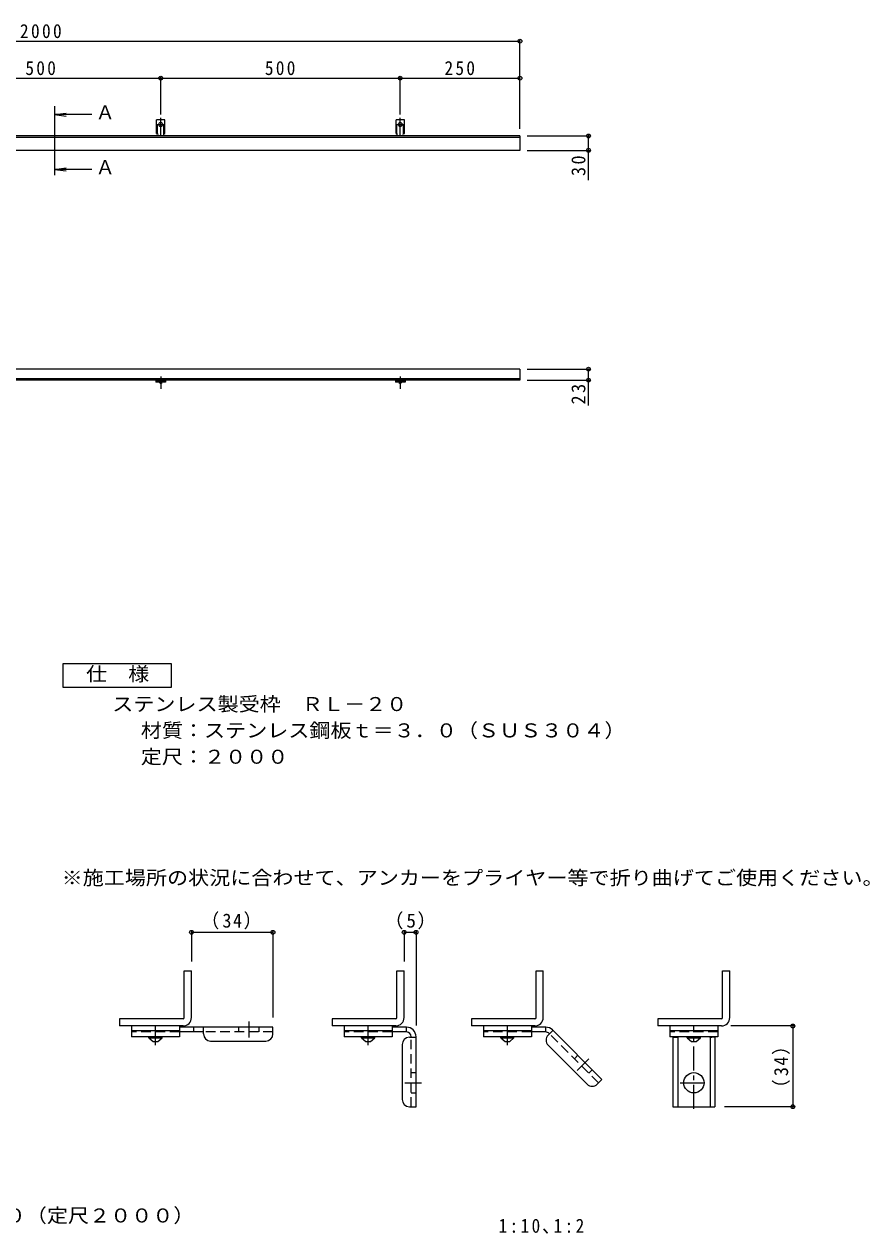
# Model space of a CAD drawing. Units: millimetres at full size, with parts at other scales. Extents: x -319 to 332, y -274 to 232.
# Drawn here: x -21 to 332, y -274 to 232 of the extents above; entities that cross this region are included whole.
import ezdxf
from ezdxf.enums import TextEntityAlignment as Align

# ---------------------------------------------------------------- set-up
doc = ezdxf.new("R2010")
doc.units = ezdxf.units.MM
doc.header["$LTSCALE"] = 2
doc.header["$PDMODE"] = 32
doc.header["$PDSIZE"] = 1.6
doc.linetypes.add('CHAIN1', pattern=[8, 5, -1, 1, -1])
doc.linetypes.add('DASHED2', pattern=[3, 2, -1])
for name, color, linetype, lineweight in [('C-1_ピット', 2, 'Continuous', 9), ('C-4_寸法', 7, 'Continuous', 9), ('C-5_仕様文', 7, 'Continuous', 9), ('C-A', 3, 'Continuous', 9), ('D-1_ピット', 2, 'Continuous', 9), ('D-4_寸法', 7, 'Continuous', 9), ('D-5_仕様文', 7, 'Continuous', 9), ('D-A', 2, 'Continuous', 9), ('D-B', 3, 'Continuous', 9), ('D-C', 4, 'Continuous', 9)]:
    doc.layers.add(name, color=color, linetype=linetype, lineweight=lineweight)
doc.layers.add('F-5_F-5ﾚｲﾔ', color=2, linetype='Continuous')
doc.styles.add('ＭＳ ゴシック', font='')
doc.styles.get('ＭＳ ゴシック').set_extended_font_data('MS Gothic')

msp = doc.modelspace()

# ---------------------------------------------------------------- linework, layer by layer
at = {"layer": 'C-1_ピット'}
for p, q in [((186.134, 184.396), (-213.866, 184.396)), ((186.134, 184.996), (186.134, 178.996)), ((186.134, 178.996), (-213.866, 178.996)), ((186.134, 87.596), (-213.866, 87.595)), ((186.134, 87.596), (186.134, 82.996)), ((186.134, 83.596), (-213.866, 83.596)), ((186.134, 82.996), (-213.866, 82.995))]:
    msp.add_line(p, q, dxfattribs=at)
msp.add_lwpolyline([(186.134, 184.996), (-213.866, 184.996), (-213.866, 178.996)], dxfattribs=at)
at = {"layer": 'C-4_寸法'}
for p, q in [((-213.866, 224.593), (186.134, 224.593)), ((186.134, 187.996), (186.134, 225.193)), ((-63.866, 209.16), (36.134, 209.16)), ((36.134, 193.939), (36.134, 209.76)), ((36.134, 209.16), (136.134, 209.16)), ((136.134, 193.939), (136.134, 209.76)), ((136.134, 209.16), (186.134, 209.16)), ((189.134, 184.996), (215.334, 184.996)), ((214.734, 166.471), (214.734, 184.996)), ((189.134, 178.996), (215.334, 178.996)), ((189.134, 87.596), (215.334, 87.596)), ((214.734, 72.404), (214.734, 87.596)), ((189.134, 82.996), (215.334, 82.996))]:
    msp.add_line(p, q, dxfattribs=at)
for p in [(186.134, 224.593), (36.134, 209.16), (136.134, 209.16), (186.134, 209.16), (214.734, 184.996), (214.734, 178.996), (214.734, 87.596), (214.734, 82.996)]:
    msp.add_point(p, dxfattribs=at)
at = {"layer": 'C-5_仕様文'}
for p, q in [((-8.26, 197.381), (-8.26, 168.683)), ((-8.26, 193.926), (-3.303, 193.273)), ((-8.26, 171.034), (-3.303, 170.381))]:
    msp.add_line(p, q, dxfattribs=at)
for points in [[(7.34, 193.926), (-8.26, 193.926), (-3.303, 194.578)], [(7.34, 171.034), (-8.26, 171.034), (-3.303, 171.686)]]:
    msp.add_lwpolyline(points, dxfattribs=at)
at = {"layer": 'C-A', "linetype": 'CHAIN1'}
for p, q in [((36.134, 184.995), (36.134, 192.517)), ((136.134, 184.995), (136.134, 192.517)), ((34.979, 189.79), (37.289, 189.79)), ((134.979, 189.79), (137.289, 189.79)), ((36.134, 84.574), (36.134, 79.346)), ((136.134, 84.574), (136.134, 79.346))]:
    msp.add_line(p, q, dxfattribs=at)
at = {"layer": 'C-A'}
for p, q in [((34.384, 185.99), (34.384, 191.79)), ((37.884, 191.79), (34.384, 191.79)), ((37.884, 185.99), (37.884, 191.79)), ((134.384, 185.99), (134.384, 191.79)), ((137.884, 191.79), (134.384, 191.79)), ((137.884, 185.99), (137.884, 191.79)), ((34.384, 185.99), (34.634, 185.99)), ((34.534, 185.19), (34.634, 185.19)), ((37.633, 185.19), (37.736, 185.19)), ((37.884, 185.99), (37.634, 185.99)), ((134.384, 185.99), (134.634, 185.99)), ((134.534, 185.19), (134.634, 185.19)), ((137.633, 185.19), (137.736, 185.19)), ((137.884, 185.99), (137.634, 185.99)), ((34.134, 82.996), (34.134, 82.096)), ((38.134, 82.996), (34.134, 82.996)), ((38.134, 82.596), (34.134, 82.596)), ((38.134, 82.096), (34.134, 82.096)), ((38.134, 82.996), (38.134, 82.096)), ((134.134, 82.996), (134.134, 82.096)), ((138.134, 82.996), (134.134, 82.996)), ((138.134, 82.596), (134.134, 82.596)), ((138.134, 82.096), (134.134, 82.096)), ((138.134, 82.996), (138.134, 82.096))]:
    msp.add_line(p, q, dxfattribs=at)
at = {"layer": 'C-A', "linetype": 'DASHED2'}
for p, q in [((34.784, 185.961), (34.784, 191.79)), ((37.484, 185.961), (37.484, 191.79)), ((134.784, 185.961), (134.784, 191.79)), ((137.484, 185.961), (137.484, 191.79)), ((38.134, 82.496), (34.134, 82.496)), ((138.134, 82.496), (134.134, 82.496))]:
    msp.add_line(p, q, dxfattribs=at)
at = {"layer": 'C-A', "color": 2, "linetype": 'DASHED2'}
for p, q in [((35.334, 82.896), (35.334, 82.936)), ((35.334, 82.936), (36.934, 82.936)), ((36.934, 82.896), (36.934, 82.936)), ((135.334, 82.896), (135.334, 82.936)), ((135.334, 82.936), (136.934, 82.936)), ((136.934, 82.896), (136.934, 82.936))]:
    msp.add_line(p, q, dxfattribs=at)
at = {"layer": 'C-A', "color": 2}
for p, q in [((35.584, 81.996), (35.584, 82.096)), ((35.584, 81.996), (35.934, 81.696)), ((35.584, 81.996), (36.684, 81.996)), ((35.934, 81.696), (36.334, 81.696)), ((36.334, 81.696), (36.684, 81.996)), ((36.684, 81.996), (36.684, 82.096)), ((135.584, 81.996), (135.584, 82.096)), ((135.584, 81.996), (135.934, 81.696)), ((135.584, 81.996), (136.684, 81.996)), ((135.934, 81.696), (136.334, 81.696)), ((136.334, 81.696), (136.684, 81.996)), ((136.684, 81.996), (136.684, 82.096))]:
    msp.add_line(p, q, dxfattribs=at)
at = {"layer": 'C-A'}
for centre in [(36.134, 189.79), (136.134, 189.79)]:
    msp.add_circle(centre, 0.85, dxfattribs=at)
for centre, start, end in [((34.534, 184.79), 90.27596, 150.00047), ((34.634, 185.59), 270, 90), ((37.634, 185.59), 90, 269.8667), ((37.734, 184.79), 29.99927, 89.75836), ((134.534, 184.79), 90.27596, 150.00047), ((134.634, 185.59), 270, 90), ((137.634, 185.59), 90, 269.8667), ((137.734, 184.79), 29.99927, 89.75836)]:
    msp.add_arc(centre, 0.4, start, end, dxfattribs=at)
at = {"layer": 'D-1_ピット'}
for p, q in [((45.983, -163.776), (48.983, -163.776)), ((45.983, -183.276), (45.983, -163.776)), ((48.983, -183.276), (48.983, -163.776)), ((134.759, -163.776), (137.759, -163.776)), ((134.759, -183.276), (134.759, -163.776)), ((137.759, -183.276), (137.759, -163.776)), ((192.891, -163.776), (195.891, -163.776)), ((192.891, -183.276), (192.891, -163.776)), ((195.891, -183.276), (195.891, -163.776)), ((270.75, -163.776), (273.75, -163.776)), ((270.75, -183.276), (270.75, -163.776)), ((273.75, -183.276), (273.75, -163.776)), ((18.983, -183.776), (18.983, -186.776)), ((45.483, -183.776), (18.983, -183.776)), ((45.483, -186.776), (18.983, -186.776)), ((107.759, -183.776), (107.759, -186.776)), ((134.259, -183.776), (107.759, -183.776)), ((134.259, -186.776), (107.759, -186.776)), ((165.891, -183.776), (165.891, -186.776)), ((192.391, -183.776), (165.891, -183.776)), ((192.391, -186.776), (165.891, -186.776)), ((243.75, -183.776), (243.75, -186.776)), ((270.25, -183.776), (243.75, -183.776)), ((270.25, -186.776), (243.75, -186.776))]:
    msp.add_line(p, q, dxfattribs=at)
for centre, radius in [((45.483, -183.276), 0.5), ((45.483, -183.276), 3.5), ((134.259, -183.276), 0.5), ((134.259, -183.276), 3.5), ((192.391, -183.276), 0.5), ((192.391, -183.276), 3.5), ((270.25, -183.276), 0.5), ((270.25, -183.276), 3.5)]:
    msp.add_arc(centre, radius, 270, 0, dxfattribs=at)
at = {"layer": 'D-4_寸法'}
for p, q in [((48.983, -147.038), (48.983, -159.776)), ((48.983, -147.638), (82.983, -147.638)), ((82.983, -147.038), (82.983, -183.275)), ((137.759, -147.038), (137.759, -159.776)), ((137.759, -147.638), (142.759, -147.638)), ((142.759, -147.038), (142.759, -186.521)), ((300.663, -186.776), (274.25, -186.776)), ((300.063, -186.776), (300.063, -220.494)), ((300.663, -220.494), (271.5, -220.494))]:
    msp.add_line(p, q, dxfattribs=at)
for p in [(48.983, -147.638), (82.983, -147.638), (137.759, -147.638), (142.759, -147.638), (300.063, -186.776), (300.063, -220.494)]:
    msp.add_point(p, dxfattribs=at)
at = {"layer": 'D-5_仕様文'}
msp.add_lwpolyline([(-4.544, -45.411), (-4.544, -35.41), (40.456, -35.41), (40.456, -45.411)], close=True, dxfattribs=at)
at = {"layer": 'D-A'}
for p, q in [((31.233, -191.775), (31.233, -191.276)), ((31.233, -191.775), (32.983, -193.275)), ((31.233, -191.775), (36.733, -191.775)), ((34.983, -193.275), (36.733, -191.775)), ((36.733, -191.775), (36.733, -191.276)), ((120.009, -191.775), (120.009, -191.276)), ((120.009, -191.775), (121.759, -193.275)), ((120.009, -191.775), (125.509, -191.775)), ((123.758, -193.275), (125.509, -191.775)), ((125.509, -191.775), (125.509, -191.276)), ((178.141, -191.775), (178.141, -191.276)), ((178.141, -191.775), (179.891, -193.275)), ((178.141, -191.775), (183.641, -191.775)), ((181.891, -193.275), (183.641, -191.775)), ((183.641, -191.775), (183.641, -191.276)), ((256, -191.775), (256, -191.276)), ((256, -191.775), (257.75, -193.275)), ((256, -191.775), (261.5, -191.775)), ((259.749, -193.275), (261.5, -191.775)), ((261.5, -191.775), (261.5, -191.276)), ((32.983, -193.275), (34.983, -193.275)), ((121.759, -193.275), (123.758, -193.275)), ((179.891, -193.275), (181.891, -193.275)), ((257.75, -193.275), (259.749, -193.275))]:
    msp.add_line(p, q, dxfattribs=at)
at = {"layer": 'D-B'}
for p, q in [((23.983, -186.776), (23.983, -191.276)), ((43.983, -186.776), (23.983, -186.776)), ((43.983, -186.776), (43.983, -191.276)), ((112.759, -186.776), (112.759, -191.276)), ((132.759, -186.776), (112.759, -186.776)), ((132.759, -186.776), (132.759, -191.276)), ((170.891, -186.776), (170.891, -191.276)), ((190.891, -186.776), (170.891, -186.776)), ((190.891, -186.776), (190.891, -191.276)), ((248.75, -186.776), (248.75, -191.276)), ((268.75, -186.776), (248.75, -186.776)), ((268.75, -186.776), (268.75, -191.276)), ((23.983, -187.275), (23.983, -189.276)), ((43.983, -188.776), (23.983, -188.776)), ((43.983, -191.276), (23.983, -191.276)), ((112.759, -187.275), (112.759, -189.276)), ((132.759, -188.776), (112.759, -188.776)), ((132.759, -191.276), (112.759, -191.276)), ((170.891, -187.275), (170.891, -189.276)), ((190.891, -188.776), (170.891, -188.776)), ((190.891, -191.276), (170.891, -191.276)), ((248.75, -187.275), (248.75, -189.276)), ((268.75, -188.776), (248.75, -188.776)), ((268.75, -191.276), (248.75, -191.276))]:
    msp.add_line(p, q, dxfattribs=at)
at = {"layer": 'D-B', "linetype": 'DASHED2'}
for p, q in [((43.983, -189.276), (23.983, -189.276)), ((132.759, -189.276), (112.759, -189.276)), ((190.891, -189.276), (170.891, -189.276)), ((268.75, -189.276), (248.75, -189.276))]:
    msp.add_line(p, q, dxfattribs=at)
at = {"layer": 'D-C', "linetype": 'CHAIN1'}
for p, q in [((33.983, -194.824), (33.983, -186.776)), ((72.983, -184.88), (72.983, -191.568)), ((122.759, -194.824), (122.759, -186.776)), ((180.891, -194.824), (180.891, -186.776)), ((258.75, -221.4), (258.75, -186.776)), ((209.992, -205.353), (214.871, -200.474)), ((138.069, -210.494), (144.969, -210.494)), ((252.974, -210.494), (264.526, -210.494))]:
    msp.add_line(p, q, dxfattribs=at)
at = {"layer": 'D-C'}
for p, q in [((82.983, -187.275), (43.983, -187.275)), ((53.988, -189.276), (43.983, -189.276)), ((49.983, -189.276), (49.983, -187.275)), ((53.983, -190.075), (53.983, -187.275)), ((82.983, -190.075), (82.983, -187.275)), ((138.759, -187.275), (132.759, -187.275)), ((138.759, -189.276), (132.759, -189.276)), ((138.759, -189.276), (138.759, -187.275)), ((139.959, -191.494), (142.759, -191.494)), ((140.759, -191.499), (140.759, -191.276)), ((196.891, -187.275), (190.891, -187.275)), ((196.891, -189.276), (190.891, -189.276)), ((196.891, -189.276), (196.891, -187.275)), ((197.894, -190.581), (199.874, -188.601)), ((198.305, -189.861), (198.463, -190.019)), ((199.719, -188.447), (220.38, -209.108)), ((250, -191.494), (251.25, -191.494)), ((250, -191.494), (250, -220.494)), ((252, -191.348), (252, -220.494)), ((265.5, -191.348), (265.5, -220.494)), ((267.5, -191.494), (266.25, -191.494)), ((267.5, -191.494), (267.5, -220.494)), ((56.983, -193.076), (79.983, -193.076)), ((136.959, -194.494), (136.959, -217.494)), ((197.894, -194.824), (214.157, -211.087)), ((218.4, -211.087), (220.38, -209.108)), ((250, -220.494), (267.5, -220.494))]:
    msp.add_line(p, q, dxfattribs=at)
at = {"layer": 'D-C', "linetype": 'DASHED2'}
for p, q in [((82.978, -189.276), (53.988, -189.276)), ((68.733, -189.276), (68.733, -187.275)), ((77.233, -189.276), (77.233, -187.275)), ((140.759, -220.489), (140.759, -191.499)), ((218.962, -210.518), (198.463, -190.019)), ((208.889, -200.446), (210.303, -199.031)), ((140.759, -206.244), (142.759, -206.244)), ((214.9, -206.456), (216.314, -205.042)), ((140.759, -214.744), (142.759, -214.744))]:
    msp.add_line(p, q, dxfattribs=at)
at = {"layer": 'D-C'}
msp.add_lwpolyline([(139.959, -220.494), (142.759, -220.494), (142.759, -191.276)], dxfattribs=at)
msp.add_circle((258.75, -210.494), 4.25, dxfattribs=at)
for centre, radius, start, end in [((56.983, -190.075), 3, 180, 270), ((79.983, -190.075), 3, 270, 0), ((139.959, -194.494), 3, 90, 180), ((138.759, -191.276), 4, 0, 90), ((138.759, -191.276), 2, 0, 90), ((196.891, -191.275), 4, 45, 90), ((196.891, -191.276), 2, 45, 90), ((200.015, -192.703), 3, 135, 225), ((251.25, -189.494), 2, 270, 297.00549), ((266.25, -189.494), 2, 242.99449, 270), ((216.278, -208.966), 3, 225, 315), ((139.959, -217.494), 3, 180, 270)]:
    msp.add_arc(centre, radius, start, end, dxfattribs=at)

# ---------------------------------------------------------------- texts
at = {"layer": 'C-4_寸法', "color": 2, "char_height": 5.865, "attachment_point": 7, "style": 'ＭＳ ゴシック'}
for s, insert in [('\\T1.28;\\W0.9;2000', (-22.616, 225.793)), ('\\T1.27;\\W0.9;500', (-20.366, 210.359)), ('\\T1.27;\\W0.9;500', (79.634, 210.359)), ('\\T1.27;\\W0.9;250', (154.634, 210.359))]:
    msp.add_mtext(s, dxfattribs=dict(at, insert=insert))
at = {"layer": 'C-4_寸法', "color": 2, "char_height": 5.865, "attachment_point": 7, "rotation": 90, "style": 'ＭＳ ゴシック'}
for s, insert in [('\\T1.27;\\W0.95;30', (213.534, 168.27)), ('\\T1.27;\\W0.95;23', (213.534, 72.855))]:
    msp.add_mtext(s, dxfattribs=dict(at, insert=insert))
at = {"layer": 'C-5_仕様文', "color": 2, "style": 'ＭＳ ゴシック'}
for p in [(8.945, 190.167), (8.945, 167.275)]:
    msp.add_text('Ａ', height=5.865, dxfattribs=at).set_placement(p, align=Align.BOTTOM_LEFT)
at = {"layer": 'D-4_寸法', "color": 2, "char_height": 5.865, "attachment_point": 7, "style": 'ＭＳ ゴシック'}
for s, insert in [('\\T1.17;\\W0.95;（34）', (52.983, -146.438)), ('\\T1.15;（5）', (129.509, -146.438))]:
    msp.add_mtext(s, dxfattribs=dict(at, insert=insert))
at = {"layer": 'D-4_寸法', "color": 2, "insert": (298.863, -216.635), "char_height": 5.865, "attachment_point": 7, "rotation": 90, "style": 'ＭＳ ゴシック'}
msp.add_mtext('\\T1.17;\\W0.95;（34）', dxfattribs=at)
at = {"layer": 'D-5_仕様文', "color": 2, "style": 'ＭＳ ゴシック', "width": 1.1}
for s, p in [('仕\u3000様', (4.957, -44.41)), ('ステンレス製受枠\u3000ＲＬ－２０', (15.875, -56.995)), ('材質：ステンレス鋼板ｔ＝３．０（ＳＵＳ３０４）', (27.817, -67.995)), ('定尺：２０００', (27.817, -78.995)), ('※施工場所の状況に合わせて、アンカーをプライヤー等で折り曲げてご使用ください。', (-5.238, -129.541))]:
    msp.add_text(s, height=5.865, dxfattribs=at).set_placement(p, align=Align.BOTTOM_LEFT)
at = {"layer": 'F-5_F-5ﾚｲﾔ', "style": 'ＭＳ ゴシック', "width": 1.1}
msp.add_text('ステンレス製受枠\u3000ＲＬ－２０（定尺２０００）', height=5.865, dxfattribs=at).set_placement((-143.389, -270.622), align=Align.BOTTOM_LEFT)
at = {"layer": 'F-5_F-5ﾚｲﾔ', "insert": (177.206, -273.584), "char_height": 5.865, "attachment_point": 7, "style": 'ＭＳ ゴシック'}
msp.add_mtext('\\T1.28;\\W0.9;1:10､1:2', dxfattribs=at)

doc.saveas('drawing.dxf')
